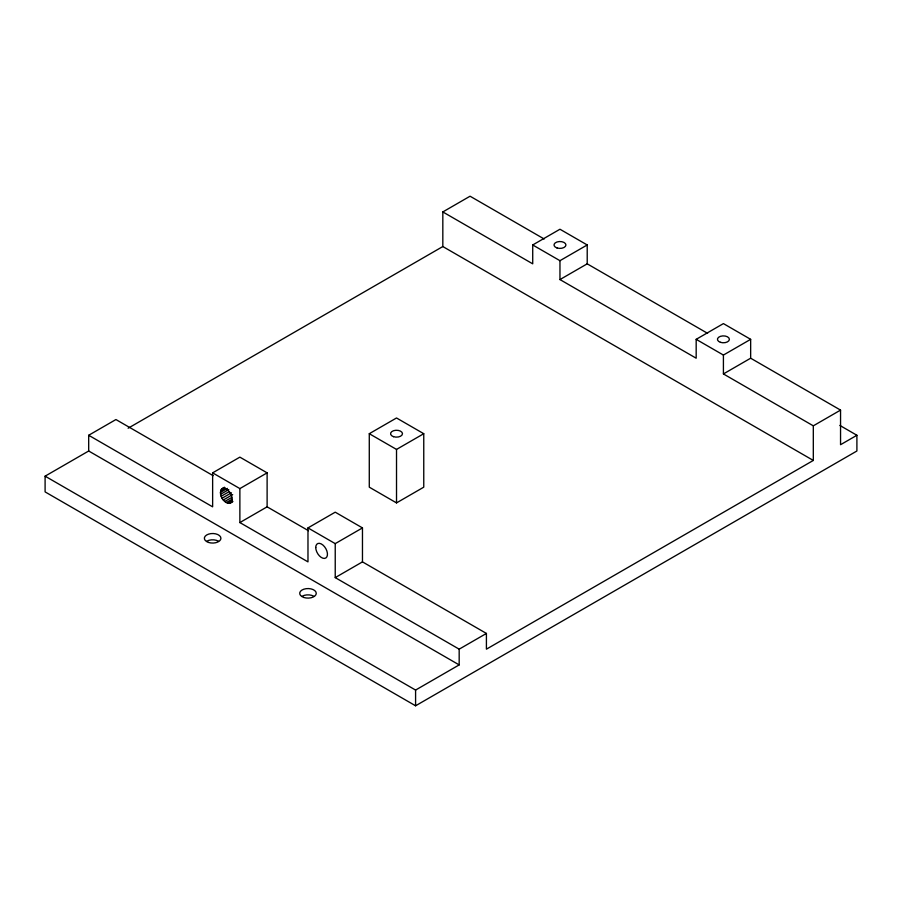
<?xml version="1.0" encoding="UTF-8"?>
<svg xmlns="http://www.w3.org/2000/svg" width="902" height="902" viewBox="0 0 902 902"><rect width="100%" height="100%" fill="white"/><g stroke="black" fill="none" stroke-linecap="round" stroke-linejoin="round"><path stroke-width="1.35" d="M232.739 501.647C225.004 508.48 214.676 490.587 224.451 487.305M222.117 488.647C228.758 487.057 235.106 498.039 230.393 503M813.311 460.437L486.415 649.169L486.415 633.441L362.469 561.878L362.469 527.907L335.228 543.635L335.228 577.607L459.174 649.169L459.174 664.898L88.689 451L45.1 476.166L45.1 491.894L415.585 705.792L856.9 451L856.9 435.271L840.551 444.709L840.551 410.106L750.656 358.207L750.656 339.332L723.415 355.061L723.415 373.935L813.311 425.834L813.311 460.437L442.826 246.539L442.826 211.936L470.066 196.208L544.177 238.996M88.689 451L88.689 435.271L115.93 419.543L213.143 475.67M128.129 428.224L442.826 246.539M442.826 211.936L532.721 263.835L532.721 244.961L559.962 229.232L587.213 244.961L587.213 263.835L707.608 333.345M532.721 244.961L559.962 260.689L587.213 244.961M88.689 435.271L212.635 506.834L212.635 472.862L239.876 457.134L267.116 472.862L267.116 506.834L308.473 530.703M559.962 260.689L559.962 279.564L587.213 263.835M221.182 489.515L224.688 487.497M220.595 490.812L225.274 488.106M220.404 492.447L227.405 488.399M220.595 494.307L228.77 489.594M221.182 496.28L229.356 491.556M222.117 498.22L231.453 492.819M212.635 472.862L239.876 488.591L267.116 472.862M223.324 499.99L232.671 494.6M224.745 501.478L231.746 497.442M226.255 502.583L232.096 499.212M227.778 503.237L232.445 500.531M229.187 503.372L232.682 501.354M369.279 433.704L396.519 417.976L423.76 433.704L423.76 487.17L396.519 502.899L369.279 487.17L369.279 433.704L396.519 449.421L423.76 433.704M239.876 488.591L239.876 522.562L267.116 506.834M239.876 522.562L307.977 561.878L307.977 527.907L335.228 512.178L362.469 527.907M559.962 279.564L696.175 358.207L696.175 339.332L723.415 323.604L750.656 339.332M335.228 577.607L362.469 561.878M723.415 373.935L750.656 358.207M813.311 425.834L840.551 410.106M459.174 649.169L486.415 633.441M45.1 476.166L415.585 690.064L459.174 664.898M696.175 339.332L723.415 355.061M839.841 425.417L856.9 435.271M307.977 527.907L335.228 543.635M415.585 690.064L415.585 705.792M396.519 449.421L396.519 502.899M302.125 596.245A8.287 4.781 0 0 1 313.84 596.245M206.784 541.2A8.287 4.781 0 0 1 218.498 541.2M720.427 342.32A5.976 3.45 0 0 0 729.391 339.332A5.976 3.45 0 0 0 720.427 336.345A5.976 3.45 0 0 0 720.427 342.32M556.985 247.949A5.976 3.45 0 0 0 565.937 244.961A5.976 3.45 0 0 0 556.985 241.984A5.976 3.45 0 0 0 556.985 247.949M393.531 436.681A5.976 3.45 0 0 0 402.484 433.704A5.976 3.45 0 0 0 393.531 430.716A5.976 3.45 0 0 0 393.531 436.681M315.745 547.491A8.287 4.781 60 0 0 324.528 558.417A8.287 4.781 60 0 0 324.528 546.702A8.287 4.781 60 0 0 315.745 547.491M303.839 597.474A8.287 4.781 0 0 0 316.264 593.336A8.287 4.781 0 0 0 303.839 589.198A8.287 4.781 0 0 0 303.839 597.474M208.497 542.429A8.287 4.781 0 0 0 220.922 538.291A8.287 4.781 0 0 0 208.497 534.153A8.287 4.781 0 0 0 208.497 542.429"/></g></svg>
